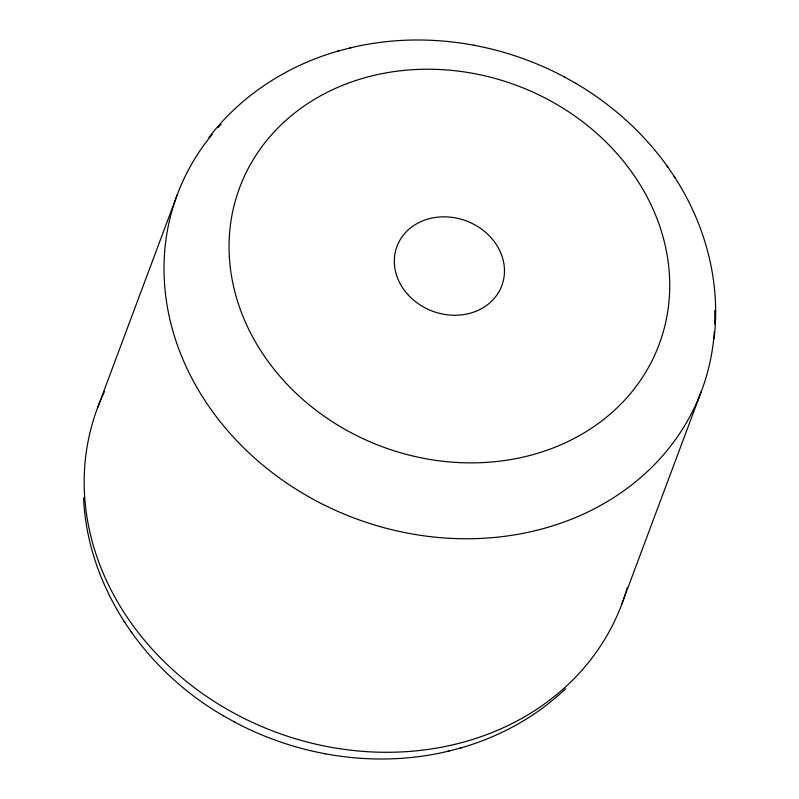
<?xml version="1.0" encoding="UTF-8"?>
<svg xmlns="http://www.w3.org/2000/svg" width="799" height="799" viewBox="0 0 799 799"><rect width="100%" height="100%" fill="white"/><g stroke="black" fill="none" stroke-linecap="round" stroke-linejoin="round"><path stroke-width="1.2" d="M714.036 338.826C720.998 282.137 705.277 223.81 674.066 176.329M97.738 407.4L177.568 193.877M621.432 605.123L701.262 391.6M208.899 137.538C241.068 95.241 287.98 65.119 338.956 50.856M565.582 688.738C536.079 716.933 499.245 737.087 460.044 748.144M349.912 47.99C421.692 30.522 499.295 42.327 564.254 76.864L564.643 77.074M234.357 721.926L234.746 722.136C299.705 756.673 377.308 768.478 449.088 751.01M337.158 51.346L351.61 47.531M447.39 751.469L461.842 747.654M473.787 45.193L474.346 45.323M324.654 753.677L325.213 753.807M575.66 83.256L576.169 83.535C615.779 106.876 650.296 139.096 675.115 177.877M83.545 497.757C87.65 588.374 145.498 670.711 222.831 715.465L223.34 715.744M564.254 76.864L576.169 83.535M222.831 715.465L234.746 722.136M667.025 165.942L668.004 167.4M123.885 621.123L124.934 622.671M130.996 631.6L131.975 633.058M627.145 587.784A279.89 240.918 20.5 0 1 274.896 731.804A279.89 240.918 20.5 0 1 104.419 391.73M714.346 331.375A279.89 240.918 20.5 0 1 350.222 516.544A279.89 240.918 20.5 0 1 212.174 134.462M218.107 127.58A279.89 240.918 20.5 0 1 221.143 124.274M714.725 310.362A279.89 240.918 20.5 0 1 714.706 324.044M408.399 295.151A55.98 48.18 20.5 0 0 501.752 285.852A55.98 48.18 20.5 0 0 438.032 217.138A55.98 48.18 20.5 0 0 408.399 295.151M285.523 382.591A223.91 192.729 20.5 0 0 658.875 345.138A223.91 192.729 20.5 0 0 403.785 70.412A223.91 192.729 20.5 0 0 285.523 382.591"/></g></svg>
